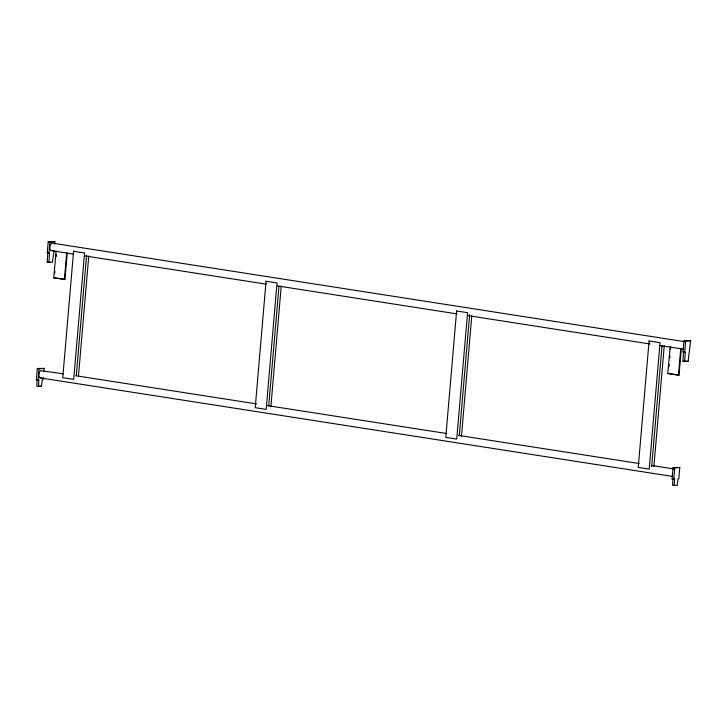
<?xml version="1.0" encoding="UTF-8"?>
<svg xmlns="http://www.w3.org/2000/svg" width="727" height="727" viewBox="0 0 727 727"><rect width="100%" height="100%" fill="white"/><g stroke="black" fill="none" stroke-linecap="round" stroke-linejoin="round"><path stroke-width="1.09" d="M38.495 386.528L38.858 380.094L37.159 379.83L36.795 386.264L41.512 386.31L42.257 379.857L43.066 379.794L43.247 377.722M674.601 479.175L672.902 478.902L672.539 485.336L677.255 485.382L678.009 478.929L678.809 478.875L679.79 467.47L673.075 467.57L672.093 478.966L674.601 479.175L674.238 485.6M47.21 262.229L47.8 252.878L49.5 253.141L48.909 262.492L47.21 262.229L52.371 262.247L54.143 250.588M682.953 361.301L683.544 351.95L685.243 352.213L684.652 361.564L682.953 361.301L688.115 361.319L690.65 340.736L683.934 340.827L682.98 351.986L685.243 352.213M38.858 380.094L36.35 379.885L37.331 368.489L44.047 368.398L43.774 371.506M49.5 253.141L47.237 252.914L48.191 241.755L54.907 241.664L54.716 243.899M38.049 380.157L39.031 368.753L44.047 368.398M48.936 253.178L49.89 242.018L54.907 241.664M64.394 279.441L66.666 252.941L67.238 252.896L64.967 279.404L53.771 277.787L56.043 251.278L56.615 251.242M54.725 273.334L54.916 271.126M56.143 256.767L56.333 254.559M76.253 375.859L86.604 255.086M78.498 375.705L88.758 256.058M268.717 405.857L278.977 286.211M270.871 406.829L281.231 286.047M459.282 435.555L469.633 314.782M461.436 436.518L471.787 315.745M651.646 466.679L662.006 345.907M653.9 466.516L664.251 345.743M678.464 375.141L680.736 348.633L681.317 348.596L679.036 375.105L678.464 375.141L667.84 373.487L670.121 346.979L670.694 346.943L670.503 349.151M668.985 366.817L669.176 364.609M669.74 357.984L669.931 355.776M673.793 479.229L674.774 467.834L679.79 467.47M684.68 352.25L685.634 341.099L690.65 340.736M48.909 262.492L50.645 262.356M684.652 361.564L688.115 361.319M684.916 341.717L53.116 243.263L51.435 243.381L50.063 245.581L49.809 248.561L50.817 250.597L52.498 250.47M47.237 252.914L47.8 252.878M53.771 277.787L64.967 279.404M63.531 373.832L40.521 370.625L39.158 372.824L38.904 375.814L39.903 377.84L41.584 377.722M36.35 379.885L37.159 379.83M682.98 351.986L683.544 351.95M667.84 373.487L679.036 375.105M672.093 478.966L672.902 478.902M48.191 241.755L49.89 242.018M683.934 340.827L685.634 341.099M50.817 250.597L73.263 254.096M84.477 255.84L266.282 284.175M277.496 285.92L457.056 313.9M468.27 315.654L650.074 343.98M660.171 345.552L683.734 349.233M684.689 361.174L686.388 361.437M37.331 368.489L39.031 368.753M673.075 467.57L674.774 467.834M75.872 375.75L256.549 403.912M266.645 405.484L446.196 433.465M458.546 435.391L639.215 463.544M651.565 465.471L674.002 468.97M39.903 377.84L672.829 476.476M39.812 386.046L41.512 386.31M73.581 251.288L62.749 377.704L73.709 379.412L84.55 252.996L73.581 251.288M266.055 281.276L255.213 407.693L266.182 409.401L277.014 282.985L266.055 281.276M456.611 310.974L445.778 437.39L456.738 439.099L467.57 312.683L456.611 310.974M649.084 340.972L638.242 467.388L649.202 469.097L660.043 342.681L649.084 340.972"/></g></svg>
